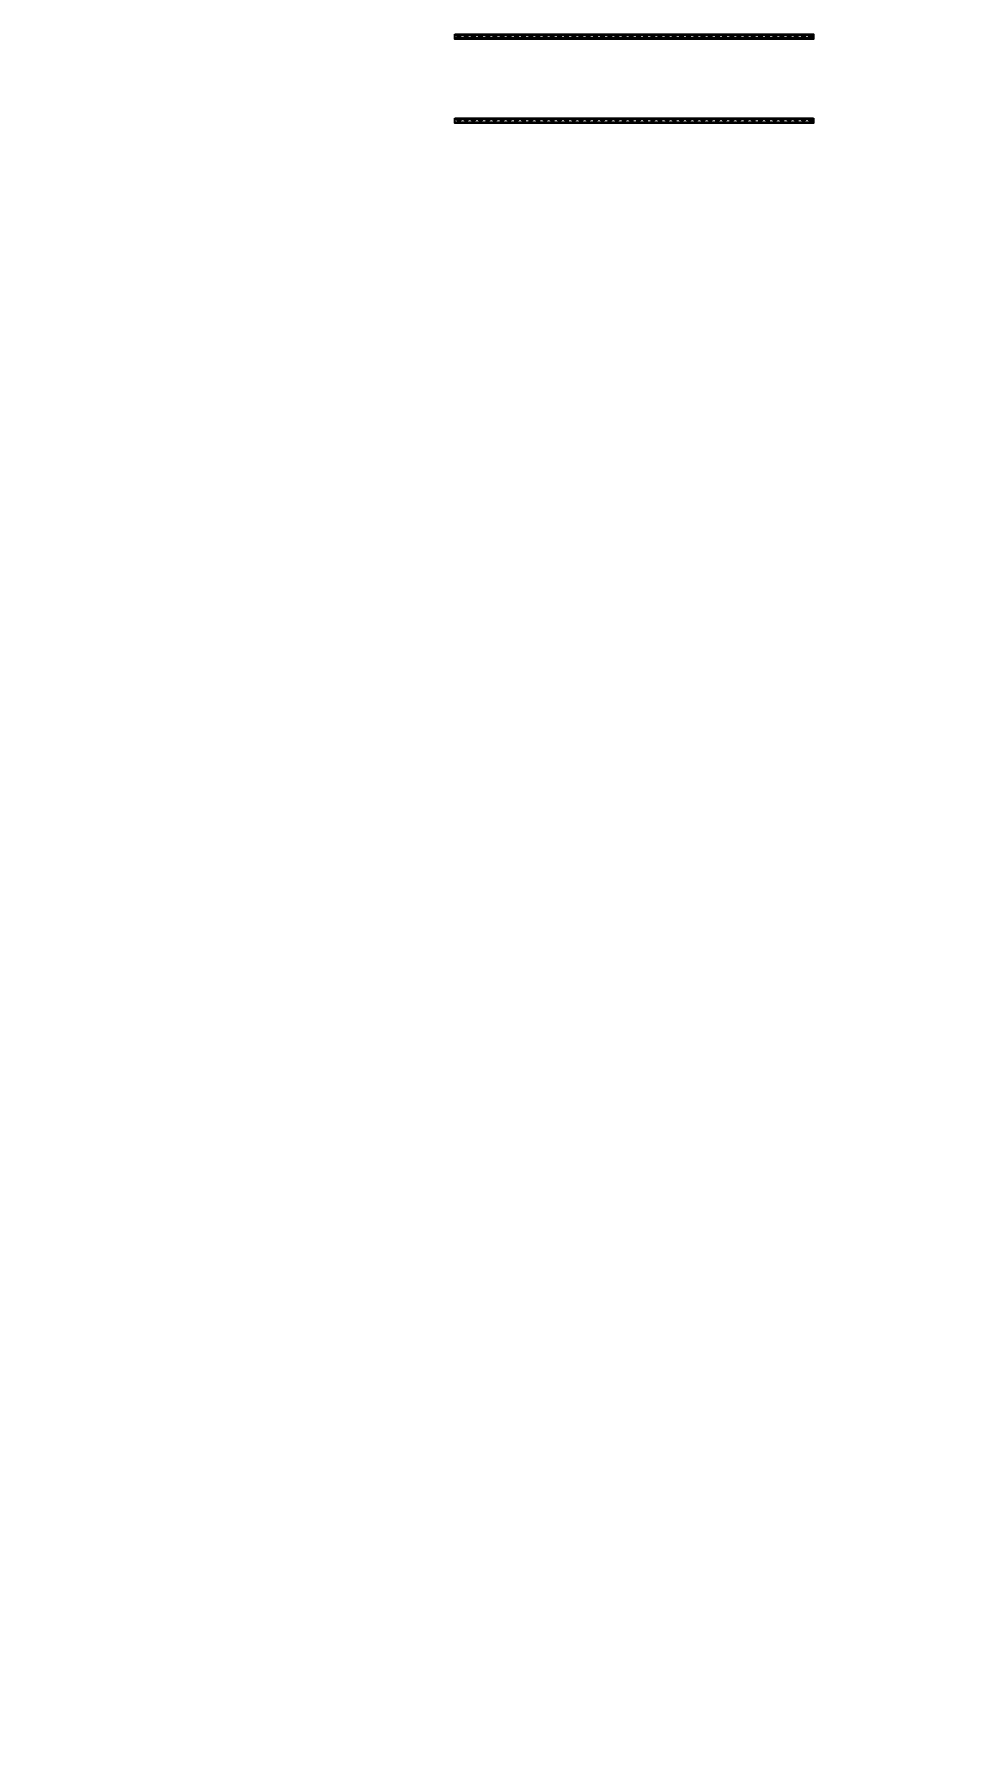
# Model space of a CAD drawing. Header units: feet. Extents: x -159 to 1687, y -48 to 1556.
# Drawn here: x 452.52 to 478.23, y 991.62 to 1039.3 of the extents above; entities that cross this region are included whole.
import ezdxf
from ezdxf import colors
from ezdxf.entities.mleader import LeaderData, LeaderLine
from ezdxf.math import Vec2, Vec3

# ---------------------------------------------------------------- set-up
doc = ezdxf.new("R2010")
doc.units = ezdxf.units.FT
doc.header["$MEASUREMENT"] = 0
doc.layers.add('E-EQPM-HRDW', color=253, linetype='Continuous')
doc.layers.add('G-ANNO-TEXT', color=1, linetype='Continuous')
doc.styles.add('NEI-A', font='arial.ttf')

# ---------------------------------------------------------------- blocks, each defined once
blk = doc.blocks.new('STRUT')
at = {"layer": 'E-EQPM-HRDW'}
for points in [[(0, 0.068), (10, 0.068), (10, 0.036), (0, 0.036)], [(0, -0.036), (10, -0.036), (10, -0.068), (0, -0.068)]]:
    blk.add_lwpolyline(points, close=True, dxfattribs=at)
for points in [[(0, -0.036), (0, 0.036)], [(10, 0.036), (10, -0.036)]]:
    blk.add_lwpolyline(points, dxfattribs=at)
for points in [[(0.093, -0.023), (0.14, -0.023, 1), (0.14, 0.023), (0.093, 0.023, 1)], [(0.293, -0.023), (0.34, -0.023, 1), (0.34, 0.023), (0.293, 0.023, 1)], [(0.493, -0.023), (0.54, -0.023, 1), (0.54, 0.023), (0.493, 0.023, 1)], [(0.693, -0.023), (0.74, -0.023, 1), (0.74, 0.023), (0.693, 0.023, 1)], [(0.893, -0.023), (0.94, -0.023, 1), (0.94, 0.023), (0.893, 0.023, 1)], [(1.093, -0.023), (1.14, -0.023, 1), (1.14, 0.023), (1.093, 0.023, 1)], [(1.293, -0.023), (1.34, -0.023, 1), (1.34, 0.023), (1.293, 0.023, 1)], [(1.493, -0.023), (1.54, -0.023, 1), (1.54, 0.023), (1.493, 0.023, 1)], [(1.693, -0.023), (1.74, -0.023, 1), (1.74, 0.023), (1.693, 0.023, 1)], [(1.893, -0.023), (1.94, -0.023, 1), (1.94, 0.023), (1.893, 0.023, 1)], [(2.093, -0.023), (2.14, -0.023, 1), (2.14, 0.023), (2.093, 0.023, 1)], [(2.293, -0.023), (2.34, -0.023, 1), (2.34, 0.023), (2.293, 0.023, 1)], [(2.493, -0.023), (2.54, -0.023, 1), (2.54, 0.023), (2.493, 0.023, 1)], [(2.693, -0.023), (2.74, -0.023, 1), (2.74, 0.023), (2.693, 0.023, 1)], [(2.893, -0.023), (2.94, -0.023, 1), (2.94, 0.023), (2.893, 0.023, 1)], [(3.093, -0.023), (3.14, -0.023, 1), (3.14, 0.023), (3.093, 0.023, 1)], [(3.293, -0.023), (3.34, -0.023, 1), (3.34, 0.023), (3.293, 0.023, 1)], [(3.493, -0.023), (3.54, -0.023, 1), (3.54, 0.023), (3.493, 0.023, 1)], [(3.693, -0.023), (3.74, -0.023, 1), (3.74, 0.023), (3.693, 0.023, 1)], [(3.893, -0.023), (3.94, -0.023, 1), (3.94, 0.023), (3.893, 0.023, 1)], [(4.093, -0.023), (4.14, -0.023, 1), (4.14, 0.023), (4.093, 0.023, 1)], [(4.293, -0.023), (4.34, -0.023, 1), (4.34, 0.023), (4.293, 0.023, 1)], [(4.493, -0.023), (4.54, -0.023, 1), (4.54, 0.023), (4.493, 0.023, 1)], [(4.693, -0.023), (4.74, -0.023, 1), (4.74, 0.023), (4.693, 0.023, 1)], [(4.893, -0.023), (4.94, -0.023, 1), (4.94, 0.023), (4.893, 0.023, 1)], [(5.093, -0.023), (5.14, -0.023, 1), (5.14, 0.023), (5.093, 0.023, 1)], [(5.293, -0.023), (5.34, -0.023, 1), (5.34, 0.023), (5.293, 0.023, 1)], [(5.493, -0.023), (5.54, -0.023, 1), (5.54, 0.023), (5.493, 0.023, 1)], [(5.693, -0.023), (5.74, -0.023, 1), (5.74, 0.023), (5.693, 0.023, 1)], [(5.893, -0.023), (5.94, -0.023, 1), (5.94, 0.023), (5.893, 0.023, 1)], [(6.093, -0.023), (6.14, -0.023, 1), (6.14, 0.023), (6.093, 0.023, 1)], [(6.293, -0.023), (6.34, -0.023, 1), (6.34, 0.023), (6.293, 0.023, 1)], [(6.493, -0.023), (6.54, -0.023, 1), (6.54, 0.023), (6.493, 0.023, 1)], [(6.693, -0.023), (6.74, -0.023, 1), (6.74, 0.023), (6.693, 0.023, 1)], [(6.893, -0.023), (6.94, -0.023, 1), (6.94, 0.023), (6.893, 0.023, 1)], [(7.093, -0.023), (7.14, -0.023, 1), (7.14, 0.023), (7.093, 0.023, 1)], [(7.293, -0.023), (7.34, -0.023, 1), (7.34, 0.023), (7.293, 0.023, 1)], [(7.493, -0.023), (7.54, -0.023, 1), (7.54, 0.023), (7.493, 0.023, 1)], [(7.693, -0.023), (7.74, -0.023, 1), (7.74, 0.023), (7.693, 0.023, 1)], [(7.893, -0.023), (7.94, -0.023, 1), (7.94, 0.023), (7.893, 0.023, 1)], [(8.093, -0.023), (8.14, -0.023, 1), (8.14, 0.023), (8.093, 0.023, 1)], [(8.293, -0.023), (8.34, -0.023, 1), (8.34, 0.023), (8.293, 0.023, 1)], [(8.493, -0.023), (8.54, -0.023, 1), (8.54, 0.023), (8.493, 0.023, 1)], [(8.693, -0.023), (8.74, -0.023, 1), (8.74, 0.023), (8.693, 0.023, 1)], [(8.893, -0.023), (8.94, -0.023, 1), (8.94, 0.023), (8.893, 0.023, 1)], [(9.093, -0.023), (9.14, -0.023, 1), (9.14, 0.023), (9.093, 0.023, 1)], [(9.293, -0.023), (9.34, -0.023, 1), (9.34, 0.023), (9.293, 0.023, 1)], [(9.493, -0.023), (9.54, -0.023, 1), (9.54, 0.023), (9.493, 0.023, 1)], [(9.693, -0.023), (9.74, -0.023, 1), (9.74, 0.023), (9.693, 0.023, 1)], [(9.893, -0.023), (9.94, -0.023, 1), (9.94, 0.023), (9.893, 0.023, 1)]]:
    blk.add_lwpolyline(points, format="xyb", close=True, dxfattribs=at)

msp = doc.modelspace()

# ---------------------------------------------------------------- linework, layer by layer
at = {"layer": 'E-EQPM-HRDW'}
for points in [[(474.2398, 1036.95459), (474.2398, 1036.81918), (464.2398, 1036.81918), (464.2398, 1036.95459)], [(474.2398, 1036.92334), (464.2398, 1036.92334)]]:
    msp.add_lwpolyline(points, dxfattribs=at)
for points in [[(464.33301, 1036.86347), (464.37993, 1036.86347, 1), (464.37993, 1036.9103), (464.33301, 1036.9103, 1)], [(464.53301, 1036.86347), (464.57993, 1036.86347, 1), (464.57993, 1036.9103), (464.53301, 1036.9103, 1)], [(464.73301, 1036.86347), (464.77993, 1036.86347, 1), (464.77993, 1036.9103), (464.73301, 1036.9103, 1)], [(464.93301, 1036.86347), (464.97993, 1036.86347, 1), (464.97993, 1036.9103), (464.93301, 1036.9103, 1)], [(465.13301, 1036.86347), (465.17993, 1036.86347, 1), (465.17993, 1036.9103), (465.13301, 1036.9103, 1)], [(465.33301, 1036.86347), (465.37993, 1036.86347, 1), (465.37993, 1036.9103), (465.33301, 1036.9103, 1)], [(465.53301, 1036.86347), (465.57993, 1036.86347, 1), (465.57993, 1036.9103), (465.53301, 1036.9103, 1)], [(465.73301, 1036.86347), (465.77993, 1036.86347, 1), (465.77993, 1036.9103), (465.73301, 1036.9103, 1)], [(465.93301, 1036.86347), (465.97993, 1036.86347, 1), (465.97993, 1036.9103), (465.93301, 1036.9103, 1)], [(466.13301, 1036.86347), (466.17993, 1036.86347, 1), (466.17993, 1036.9103), (466.13301, 1036.9103, 1)], [(466.33301, 1036.86347), (466.37993, 1036.86347, 1), (466.37993, 1036.9103), (466.33301, 1036.9103, 1)], [(466.53301, 1036.86347), (466.57993, 1036.86347, 1), (466.57993, 1036.9103), (466.53301, 1036.9103, 1)], [(466.73301, 1036.86347), (466.77993, 1036.86347, 1), (466.77993, 1036.9103), (466.73301, 1036.9103, 1)], [(466.93301, 1036.86347), (466.97993, 1036.86347, 1), (466.97993, 1036.9103), (466.93301, 1036.9103, 1)], [(467.13301, 1036.86347), (467.17993, 1036.86347, 1), (467.17993, 1036.9103), (467.13301, 1036.9103, 1)], [(467.33301, 1036.86347), (467.37993, 1036.86347, 1), (467.37993, 1036.9103), (467.33301, 1036.9103, 1)], [(467.53301, 1036.86347), (467.57993, 1036.86347, 1), (467.57993, 1036.9103), (467.53301, 1036.9103, 1)], [(467.73301, 1036.86347), (467.77993, 1036.86347, 1), (467.77993, 1036.9103), (467.73301, 1036.9103, 1)], [(467.93301, 1036.86347), (467.97993, 1036.86347, 1), (467.97993, 1036.9103), (467.93301, 1036.9103, 1)], [(468.13301, 1036.86347), (468.17993, 1036.86347, 1), (468.17993, 1036.9103), (468.13301, 1036.9103, 1)], [(468.33301, 1036.86347), (468.37993, 1036.86347, 1), (468.37993, 1036.9103), (468.33301, 1036.9103, 1)], [(468.53301, 1036.86347), (468.57993, 1036.86347, 1), (468.57993, 1036.9103), (468.53301, 1036.9103, 1)], [(468.73301, 1036.86347), (468.77993, 1036.86347, 1), (468.77993, 1036.9103), (468.73301, 1036.9103, 1)], [(468.93301, 1036.86347), (468.97993, 1036.86347, 1), (468.97993, 1036.9103), (468.93301, 1036.9103, 1)], [(469.13301, 1036.86347), (469.17993, 1036.86347, 1), (469.17993, 1036.9103), (469.13301, 1036.9103, 1)], [(469.33301, 1036.86347), (469.37993, 1036.86347, 1), (469.37993, 1036.9103), (469.33301, 1036.9103, 1)], [(469.53301, 1036.86347), (469.57993, 1036.86347, 1), (469.57993, 1036.9103), (469.53301, 1036.9103, 1)], [(469.73301, 1036.86347), (469.77993, 1036.86347, 1), (469.77993, 1036.9103), (469.73301, 1036.9103, 1)], [(469.93301, 1036.86347), (469.97993, 1036.86347, 1), (469.97993, 1036.9103), (469.93301, 1036.9103, 1)], [(470.13301, 1036.86347), (470.17993, 1036.86347, 1), (470.17993, 1036.9103), (470.13301, 1036.9103, 1)], [(470.33301, 1036.86347), (470.37993, 1036.86347, 1), (470.37993, 1036.9103), (470.33301, 1036.9103, 1)], [(470.53301, 1036.86347), (470.57993, 1036.86347, 1), (470.57993, 1036.9103), (470.53301, 1036.9103, 1)], [(470.73301, 1036.86347), (470.77993, 1036.86347, 1), (470.77993, 1036.9103), (470.73301, 1036.9103, 1)], [(470.93301, 1036.86347), (470.97993, 1036.86347, 1), (470.97993, 1036.9103), (470.93301, 1036.9103, 1)], [(471.13301, 1036.86347), (471.17993, 1036.86347, 1), (471.17993, 1036.9103), (471.13301, 1036.9103, 1)], [(471.33301, 1036.86347), (471.37993, 1036.86347, 1), (471.37993, 1036.9103), (471.33301, 1036.9103, 1)], [(471.53301, 1036.86347), (471.57993, 1036.86347, 1), (471.57993, 1036.9103), (471.53301, 1036.9103, 1)], [(471.73301, 1036.86347), (471.77993, 1036.86347, 1), (471.77993, 1036.9103), (471.73301, 1036.9103, 1)], [(471.93301, 1036.86347), (471.97993, 1036.86347, 1), (471.97993, 1036.9103), (471.93301, 1036.9103, 1)], [(472.13301, 1036.86347), (472.17993, 1036.86347, 1), (472.17993, 1036.9103), (472.13301, 1036.9103, 1)], [(472.33301, 1036.86347), (472.37993, 1036.86347, 1), (472.37993, 1036.9103), (472.33301, 1036.9103, 1)], [(472.53301, 1036.86347), (472.57993, 1036.86347, 1), (472.57993, 1036.9103), (472.53301, 1036.9103, 1)], [(472.73301, 1036.86347), (472.77993, 1036.86347, 1), (472.77993, 1036.9103), (472.73301, 1036.9103, 1)], [(472.93301, 1036.86347), (472.97993, 1036.86347, 1), (472.97993, 1036.9103), (472.93301, 1036.9103, 1)], [(473.13301, 1036.86347), (473.17993, 1036.86347, 1), (473.17993, 1036.9103), (473.13301, 1036.9103, 1)], [(473.33301, 1036.86347), (473.37993, 1036.86347, 1), (473.37993, 1036.9103), (473.33301, 1036.9103, 1)], [(473.53301, 1036.86347), (473.57993, 1036.86347, 1), (473.57993, 1036.9103), (473.53301, 1036.9103, 1)], [(473.73301, 1036.86347), (473.77993, 1036.86347, 1), (473.77993, 1036.9103), (473.73301, 1036.9103, 1)], [(473.93301, 1036.86347), (473.97993, 1036.86347, 1), (473.97993, 1036.9103), (473.93301, 1036.9103, 1)], [(474.13301, 1036.86347), (474.17993, 1036.86347, 1), (474.17993, 1036.9103), (474.13301, 1036.9103, 1)]]:
    msp.add_lwpolyline(points, format="xyb", close=True, dxfattribs=at)

# ---------------------------------------------------------------- block references
msp.add_blockref('STRUT', (464.2398, 1039.22995), dxfattribs=at)

# ---------------------------------------------------------------- next in the draw order: leaders
at = {"layer": 'G-ANNO-TEXT'}
ml = msp.add_multileader_mtext('Standard', dxfattribs=at)
ml.set_content('\\A1;6 MOTOR CONTROL CABLE CONDUITS (TYP.)', color=256, style='NEI-A')
ml.set_leader_properties()
ml.build(insert=Vec2(0, 0))
ml.multileader.update_dxf_attribs({"dogleg_length": 0.36, "arrow_head_size": 0.125})
ctx = ml.context
ctx.base_point, ctx.char_height, ctx.arrow_head_size, ctx.landing_gap_size, ctx.plane_origin = Vec3(822.13293, 1038.01238), 1, 0.125, 0.0625, Vec3(370.13821, 525.74619)
notes = []
notes.append((ctx, [(0, (0, 0, 0), (0, 0), (1, 0), 1, [])]))
ctx.mtext.insert, ctx.mtext.width, ctx.mtext.flow_direction = Vec3(822.19543, 1038.65938), 17.7675237, 5
ctx.mtext.has_bg_fill, ctx.mtext.bg_color, ctx.mtext.bg_scale_factor, ctx.mtext.bg_transparency, ctx.mtext.use_window_bg_color = 1, -1073741824, 1.5, 0, 1
for ctx, leaders in notes:
    for number, flags, end, landing, length, lines in leaders:
        leader = LeaderData()
        leader.index, (leader.has_last_leader_line, leader.has_dogleg_vector, leader.attachment_direction) = number, flags
        leader.last_leader_point, leader.dogleg_vector, leader.dogleg_length = Vec3(end), Vec3(landing), length
        for number, points, colour, breaks in lines:
            line = LeaderLine()
            line.index, line.vertices, line.color, line.breaks = number, Vec3.list(points), colors.encode_raw_color(colour), breaks
            leader.lines.append(line)
        ctx.leaders.append(leader)

# ---------------------------------------------------------------- next in the draw order: linework, layer by layer
at = {"layer": 'E-EQPM-HRDW'}
for points in [[(464.2398, 1036.95459), (474.2398, 1036.95459)], [(464.2398, 1036.85043), (474.2398, 1036.85043)]]:
    msp.add_lwpolyline(points, dxfattribs=at)

doc.saveas('drawing.dxf')
